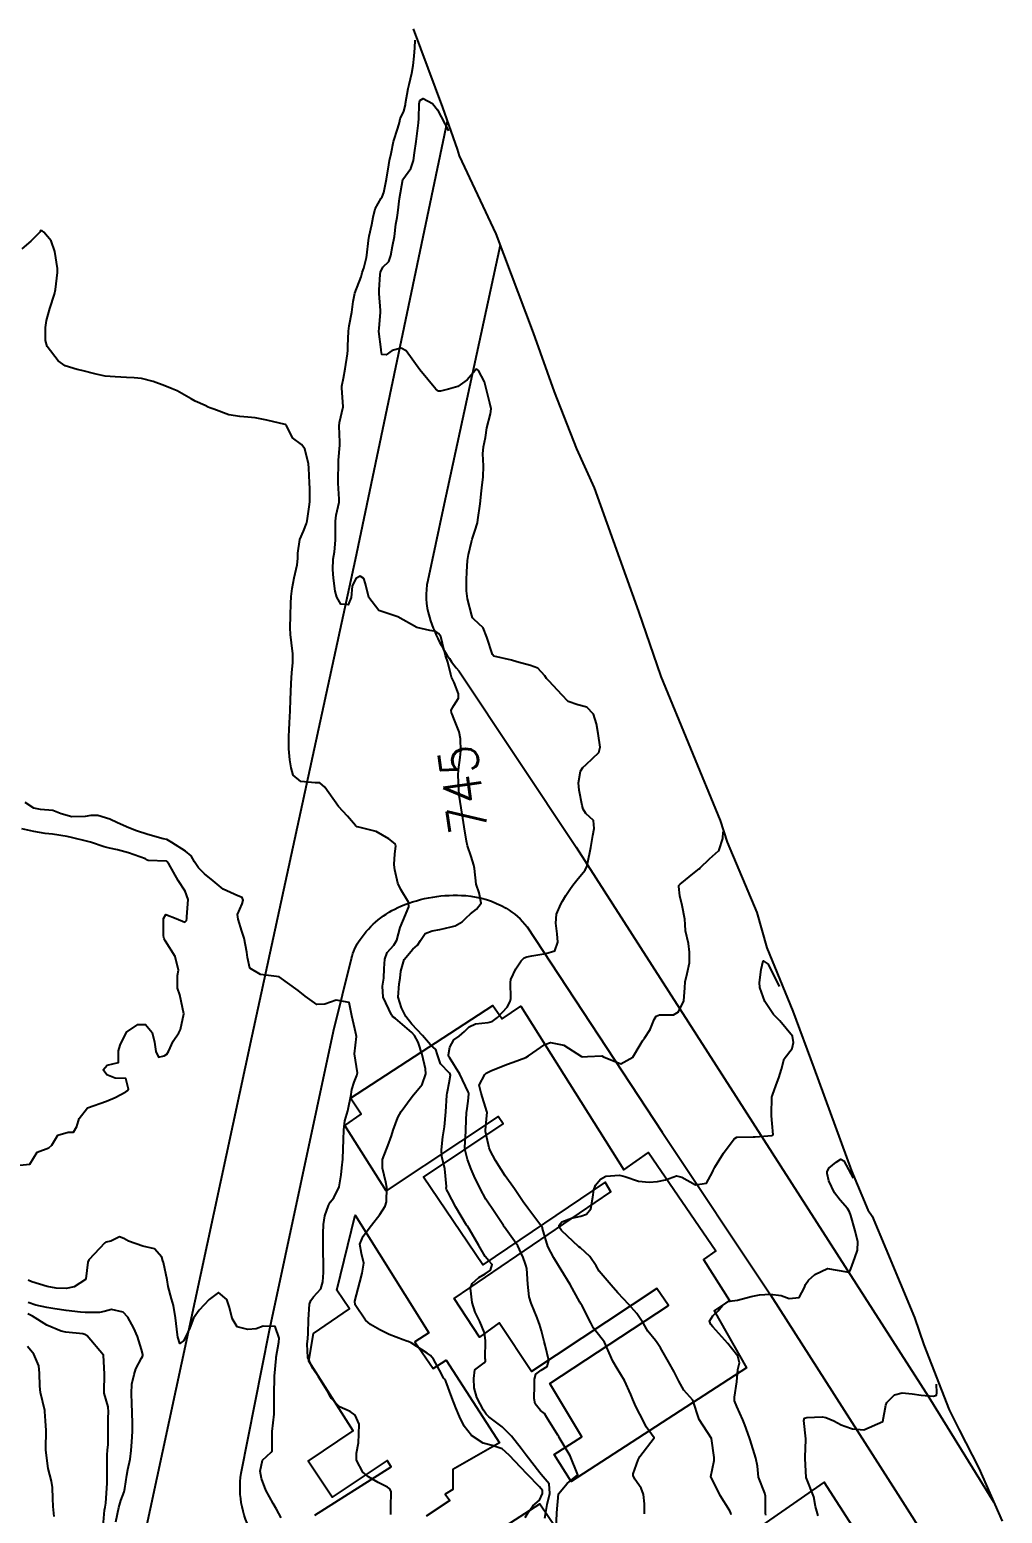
# Model space of a CAD drawing. Header units: metres. Extents: x 298520 to 308411, y 7433745 to 7450750.
# Drawn here: x 305306.9 to 305409.1, y 7436844.4 to 7437000.4 of the extents above; entities that cross this region are included whole.
import ezdxf
from ezdxf.enums import TextEntityAlignment as Align

# ---------------------------------------------------------------- set-up
doc = ezdxf.new("R2010")
doc.units = ezdxf.units.M
doc.header["$LTSCALE"] = 10
for name, color, linetype in [('Area', 45, 'Continuous'), ('Cotas', 45, 'Continuous'), ('Curvas de Nivel 1m', 11, 'Continuous'), ('Curvas de Nivel 5m', 15, 'Continuous'), ('Edificações', 30, 'Continuous'), ('Vias Primárias', 230, 'Continuous')]:
    doc.layers.add(name, color=color, linetype=linetype)
doc.styles.add('Style-STANDARD', font='STANDARD.shx')

msp = doc.modelspace()

# ---------------------------------------------------------------- linework, layer by layer
at = {"layer": 'Area'}
msp.add_polyline3d([(305347.16, 7437000.51, 744.67), (305350.25, 7436992.22, 745.31), (305351.78, 7436987.83, 746.45), (305352.01, 7436987.13, 746.44), (305355.87, 7436978.93, 746.43), (305359.78, 7436968.52, 746.34), (305361.98, 7436962.33, 751.98), (305364.34, 7436956.33, 746.7), (305366.18, 7436952.22, 746.58), (305370.87, 7436939.23, 753.32), (305373.22, 7436932.38, 750.42), (305379.43, 7436917.23, 751.51), (305380.17, 7436914.95, 751.33), (305383.29, 7436907.57, 750.16), (305384.35, 7436903.84, 751), (305387.08, 7436897.2, 751.14), (305389.27, 7436891.24, 752.64), (305393.26, 7436880.38, 754.43), (305394.98, 7436876.3, 756.15), (305395.43, 7436875.64, 749), (305396.85, 7436872.19, 748.96), (305399.87, 7436864.97, 749.66), (305400.84, 7436862.09, 749.82), (305403.51, 7436855.25, 750.34), (305404.56, 7436853.15, 750.47), (305406.62, 7436849.11, 750.74), (305409.1, 7436843.54, 751.03)], dxfattribs=at)
at = {"layer": 'Curvas de Nivel 1m', "flags": 128}
for points, elevation in [([(305362.21, 7436842.64), (305362.28, 7436844.44), (305362.45, 7436846.44), (305363.36, 7436847.53), (305364.47, 7436848.42), (305363.66, 7436850.43), (305362.52, 7436852.34), (305362.49, 7436852.4), (305362.47, 7436852.44), (305362.39, 7436852.58), (305361.22, 7436854.46), (305360.96, 7436854.86), (305360.56, 7436855.2), (305359.99, 7436855.9), (305359.89, 7436856.47), (305359.92, 7436857.81), (305359.93, 7436858.47), (305360.06, 7436859.01), (305360.61, 7436859.43), (305361.25, 7436859.81), (305361.42, 7436860.45), (305361.03, 7436862.06), (305360.93, 7436862.46), (305360.65, 7436863.57), (305360.46, 7436864.26), (305360.39, 7436864.46), (305360.19, 7436864.95), (305359.58, 7436866.48), (305359.38, 7436867.16), (305359.22, 7436868.48), (305359.11, 7436870.11), (305359.02, 7436870.49), (305358.95, 7436870.69), (305358.75, 7436871.28), (305358.17, 7436872.5), (305356.78, 7436874.46), (305356.76, 7436874.49), (305356.75, 7436874.51), (305356.66, 7436874.63), (305355.41, 7436876.53), (305355.17, 7436876.89), (305354.82, 7436877.43), (305354.2, 7436878.55), (305353.59, 7436879.82), (305353.26, 7436880.56), (305352.87, 7436881.6), (305352.63, 7436882.56), (305352.6, 7436882.84), (305352.69, 7436884.56), (305352.7, 7436884.77), (305352.79, 7436886.56), (305352.8, 7436886.7), (305352.94, 7436887.73), (305353.03, 7436888.48), (305353.02, 7436888.56), (305352.96, 7436888.7), (305352.06, 7436890.57), (305351, 7436892.31), (305350.89, 7436892.47), (305350.87, 7436892.58), (305351.01, 7436893.42), (305351.44, 7436894.16), (305352, 7436894.57), (305352.55, 7436895.05), (305353.04, 7436895.54), (305353.73, 7436895.87), (305355.04, 7436895.98), (305355.47, 7436896.11), (305356.03, 7436896.53), (305357.06, 7436897.62), (305357.37, 7436898.2), (305357.42, 7436898.51), (305357.39, 7436900.22), (305357.43, 7436900.51), (305357.97, 7436901.64), (305358.54, 7436902.5), (305358.83, 7436902.79), (305359.13, 7436902.9), (305359.65, 7436903.01), (305361.13, 7436903.24), (305362.06, 7436903.52), (305362.38, 7436904.45), (305362.29, 7436905.31), (305362.15, 7436906.45), (305362.23, 7436907.4), (305362.7, 7436908.44), (305362.88, 7436908.76), (305363.21, 7436909.34), (305363.65, 7436910), (305363.97, 7436910.43), (305364.52, 7436911.13), (305365.24, 7436912.01), (305365.44, 7436912.42), (305365.51, 7436912.68), (305365.86, 7436914.41), (305366.04, 7436915.65), (305366.18, 7436916.41), (305366.12, 7436917.23), (305365.31, 7436917.98), (305365.03, 7436918.42), (305364.92, 7436918.83), (305364.61, 7436920.43), (305364.56, 7436921.22), (305364.76, 7436922.43), (305364.99, 7436922.8), (305365.37, 7436923.12), (305366.67, 7436924.4), (305366.83, 7436924.96), (305366.6, 7436926.4), (305366.44, 7436927.42), (305366.12, 7436928.41), (305365.44, 7436929.16), (305364.49, 7436929.39), (305363.45, 7436929.77), (305362.8, 7436930.45), (305361.48, 7436931.89), (305361.2, 7436932.18), (305361.02, 7436932.47), (305360.27, 7436933.25), (305359.49, 7436933.56), (305358.06, 7436933.94), (305357.5, 7436934.09), (305355.65, 7436934.53), (305355.51, 7436934.69), (305354.9, 7436936.54), (305354.52, 7436937.52), (305353.55, 7436938.4), (305353.41, 7436938.56), (305353.32, 7436938.8), (305352.87, 7436940.57), (305352.77, 7436941.39), (305352.76, 7436942.57), (305352.8, 7436943.38), (305352.89, 7436944.57), (305352.97, 7436945.23), (305353.29, 7436946.56), (305353.38, 7436946.84), (305353.66, 7436947.68), (305353.92, 7436948.56), (305353.98, 7436948.85), (305354.23, 7436950.55), (305354.35, 7436951.91), (305354.42, 7436952.55), (305354.52, 7436953.34), (305354.56, 7436954.55), (305354.51, 7436955.8), (305354.58, 7436956.55), (305354.76, 7436957.52), (305354.91, 7436958.54), (305355.29, 7436960.02), (305355.36, 7436960.54), (305355.24, 7436961.12), (305354.89, 7436962.54), (305354.67, 7436963.37), (305354.04, 7436964.56), (305353.87, 7436964.72), (305353.75, 7436964.67), (305353.68, 7436964.56), (305352.83, 7436963.59), (305351.85, 7436962.9), (305350.9, 7436962.59), (305350.04, 7436962.4), (305349.84, 7436962.41), (305349.57, 7436962.61), (305347.86, 7436964.63), (305346.43, 7436966.64), (305345.9, 7436966.9), (305344.98, 7436966.66), (305344.33, 7436966.23), (305343.89, 7436966.24), (305343.81, 7436966.68), (305343.79, 7436966.78), (305343.57, 7436968.68), (305343.59, 7436969.01), (305343.73, 7436970.68), (305343.73, 7436970.89), (305343.6, 7436972.68), (305343.6, 7436973.05), (305343.71, 7436974.68), (305343.75, 7436974.91), (305343.99, 7436975.43), (305344.63, 7436976.04), (305344.83, 7436976.67), (305344.99, 7436977.63), (305345.21, 7436978.66), (305345.34, 7436979.96), (305345.48, 7436980.66), (305345.56, 7436981.15), (305345.73, 7436982.66), (305346.1, 7436984.65), (305346.93, 7436985.83), (305347.19, 7436986.64), (305347.32, 7436987.46), (305347.48, 7436988.64), (305347.56, 7436989.23), (305347.73, 7436990.63), (305347.76, 7436991.06), (305347.79, 7436992.63), (305347.87, 7436992.97), (305348.21, 7436993.16), (305349.19, 7436992.64), (305349.73, 7436991.98), (305350.89, 7436989.79)], 746), ([(305358.96, 7436843.95), (305359.27, 7436844.48), (305359.74, 7436845.17), (305360.45, 7436845.77), (305360.78, 7436846.47), (305360.77, 7436846.78), (305360.46, 7436847.18), (305359.17, 7436848.48), (305358.48, 7436849.2), (305357.27, 7436850.5), (305356.51, 7436851.16), (305355.49, 7436851.51), (305354.52, 7436851.76), (305353.31, 7436852.55), (305352.54, 7436853.53), (305352.03, 7436854.57), (305351.66, 7436855.47), (305351.25, 7436856.57), (305350.59, 7436858.28), (305350.48, 7436858.47), (305350.35, 7436858.58), (305350.16, 7436859.03), (305349.32, 7436860.6), (305348.98, 7436860.96), (305348.63, 7436861.23), (305346.95, 7436862.32), (305346.64, 7436862.46), (305346.51, 7436862.5), (305346.13, 7436862.64), (305344.65, 7436863.17), (305343.67, 7436863.66), (305342.67, 7436864.24), (305342.15, 7436864.69), (305341.07, 7436866.32), (305341.03, 7436866.7), (305341.38, 7436868.02), (305341.57, 7436868.69), (305341.8, 7436869.62), (305341.98, 7436870.69), (305341.75, 7436871.69), (305341.57, 7436872.69), (305341.92, 7436873.54), (305342.79, 7436874.68), (305343.68, 7436875.8), (305344.22, 7436876.67), (305344.35, 7436877.13), (305344.39, 7436878.66), (305344.29, 7436879.21), (305343.94, 7436880.67), (305343.95, 7436881.59), (305344.36, 7436882.67), (305344.52, 7436883.03), (305344.9, 7436884.08), (305345.08, 7436884.66), (305345.55, 7436886.02), (305345.9, 7436886.65), (305346.95, 7436888.07), (305347.19, 7436888.39), (305347.43, 7436888.63), (305348.1, 7436889.49), (305348.49, 7436890.61), (305348.47, 7436891.14), (305348.12, 7436892.62), (305347.7, 7436893.94), (305347.3, 7436894.63), (305347.03, 7436894.93), (305345.3, 7436896.41), (305345.05, 7436896.6), (305345, 7436896.66), (305344.91, 7436896.81), (305344.01, 7436898.67), (305343.94, 7436899.82), (305344.07, 7436900.67), (305344.12, 7436901.66), (305344.2, 7436902.67), (305344.43, 7436903.37), (305345.14, 7436904.14), (305345.45, 7436904.66), (305345.82, 7436905.99), (305346.08, 7436906.65), (305346.71, 7436908.16), (305346.69, 7436908.64), (305345.86, 7436910), (305345.55, 7436910.65), (305345.24, 7436912.04), (305345.16, 7436912.57), (305345.16, 7436912.65), (305345.25, 7436913.7), (305345.34, 7436914.57), (305345.33, 7436914.65), (305345.27, 7436914.8), (305344.62, 7436915.32), (305343.28, 7436916.08), (305341.45, 7436916.54), (305341.29, 7436916.57), (305341.12, 7436916.7), (305340.28, 7436917.69), (305339.31, 7436918.73), (305337.89, 7436920.74), (305337.35, 7436921.19), (305336.88, 7436921.22), (305335.35, 7436921.33), (305334.57, 7436922), (305334.36, 7436922.78), (305334.21, 7436923.63), (305334.09, 7436924.79), (305334.11, 7436926.09), (305334.12, 7436926.79), (305334.16, 7436927.53), (305334.23, 7436928.79), (305334.26, 7436929.97), (305334.31, 7436930.79), (305334.34, 7436931.65), (305334.42, 7436932.79), (305334.51, 7436933.81), (305334.53, 7436934.78), (305334.39, 7436935.92), (305334.26, 7436936.79), (305334.24, 7436937.49), (305334.29, 7436938.79), (305334.3, 7436940.06), (305334.34, 7436940.79), (305334.45, 7436941.65), (305334.67, 7436942.78), (305334.96, 7436944.12), (305335.04, 7436944.78), (305335.05, 7436945.36), (305335.26, 7436946.78), (305335.66, 7436947.68), (305335.97, 7436948.47), (305336.03, 7436948.77), (305336.23, 7436950.23), (305336.31, 7436950.76), (305336.31, 7436952.17), (305336.28, 7436952.76), (305336.22, 7436954.28), (305336.18, 7436954.77), (305335.77, 7436956.34), (305335.42, 7436956.78), (305334.49, 7436957.5), (305333.86, 7436958.8), (305333.83, 7436958.83), (305333.79, 7436958.85), (305333.72, 7436958.88), (305331.8, 7436959.36), (305330.55, 7436959.59), (305329.8, 7436959.67), (305328.94, 7436959.72), (305327.8, 7436959.92), (305326.2, 7436960.5), (305325.81, 7436960.63), (305325.63, 7436960.71), (305325.3, 7436960.9), (305324.27, 7436961.36), (305323.83, 7436961.59), (305322.35, 7436962.42), (305321.84, 7436962.65), (305321.07, 7436962.95), (305319.85, 7436963.42), (305318.61, 7436963.74), (305317.85, 7436963.79), (305317.02, 7436963.83), (305315.85, 7436963.9), (305314.81, 7436963.98), (305313.85, 7436964.2), (305312.35, 7436964.56), (305311.86, 7436964.66), (305310.59, 7436965.07), (305309.87, 7436965.59), (305308.69, 7436967.1), (305308.51, 7436967.71), (305308.53, 7436969.1), (305308.64, 7436969.82), (305308.99, 7436971.09), (305309.46, 7436972.59), (305309.57, 7436973.09), (305309.78, 7436974.88), (305309.79, 7436975.08), (305309.78, 7436975.29), (305309.51, 7436977.09), (305309.12, 7436978.19), (305308.33, 7436979.11), (305308.18, 7436979.25), (305308.03, 7436979.3), (305307.96, 7436979.19), (305307.91, 7436979.11), (305306.98, 7436978.17), (305306.02, 7436977.38)], 744), ([(305344.83, 7436844.25), (305344.83, 7436844.65), (305344.82, 7436845.03), (305344.87, 7436846.65), (305344.73, 7436846.94), (305344.46, 7436847.12), (305343.5, 7436847.63), (305342.47, 7436848.2), (305341.87, 7436848.69), (305341.22, 7436849.96), (305341.23, 7436850.69), (305341.42, 7436851.79), (305341.46, 7436852.69), (305341.49, 7436853.74), (305341.09, 7436854.69), (305340.56, 7436855.07), (305339.43, 7436855.59), (305338.57, 7436856.45), (305338.42, 7436856.73), (305338.26, 7436857.05), (305337.21, 7436858.74), (305336.61, 7436859.62), (305336.1, 7436860.76), (305336.03, 7436862.15), (305336.09, 7436862.76), (305336.12, 7436863.29), (305336.18, 7436864.76), (305336.29, 7436866.36), (305336.4, 7436866.75), (305336.7, 7436867.16), (305337.45, 7436867.99), (305337.69, 7436868.74), (305337.74, 7436869.72), (305337.74, 7436870.74), (305337.71, 7436871.78), (305337.7, 7436872.74), (305337.71, 7436873.81), (305337.74, 7436874.74), (305337.87, 7436875.67), (305338.27, 7436876.74), (305338.46, 7436877.09), (305338.82, 7436877.57), (305339.38, 7436878.72), (305339.59, 7436879.98), (305339.67, 7436880.72), (305339.77, 7436881.61), (305339.82, 7436882.72), (305339.84, 7436883.66), (305339.87, 7436884.72), (305339.99, 7436885.64), (305340.3, 7436886.71), (305340.65, 7436888.41), (305340.68, 7436888.7), (305340.71, 7436888.95), (305340.97, 7436889.72), (305341.25, 7436890.42), (305341.31, 7436890.7), (305341, 7436892.7), (305341.2, 7436894.52), (305341.19, 7436894.7), (305341.03, 7436895.34), (305340.72, 7436896.71), (305340.45, 7436898.09), (305339.07, 7436898.34), (305337.9, 7436897.91), (305337.06, 7436897.9), (305335.82, 7436898.76), (305335.08, 7436899.36), (305333.1, 7436900.8), (305331.11, 7436901.06), (305330, 7436901.72), (305329.74, 7436902.84), (305329.69, 7436903.41), (305329.4, 7436904.85), (305329.15, 7436905.61), (305328.76, 7436906.85), (305328.69, 7436907.34), (305329.19, 7436908.46), (305329.29, 7436908.85), (305329.2, 7436909.16), (305328.75, 7436909.31), (305327.21, 7436910.03), (305326.15, 7436910.88), (305325.23, 7436911.65), (305324.6, 7436912.26), (305324.2, 7436912.91), (305323.85, 7436913.51), (305323.25, 7436914.02), (305321.8, 7436914.93), (305321.27, 7436915.23), (305320.9, 7436915.32), (305319.27, 7436915.76), (305318.1, 7436916.17), (305317.29, 7436916.47), (305316.08, 7436917), (305315.3, 7436917.39), (305314.04, 7436917.77), (305313.3, 7436917.75), (305312.69, 7436917.66), (305311.3, 7436917.61), (305310.17, 7436917.94), (305309.3, 7436918.3), (305308.01, 7436918.4), (305307.31, 7436918.54), (305306.38, 7436919.12)], 743), ([(305305.08, 7436880.91), (305306.86, 7436881.11), (305307.63, 7436882.35), (305308.88, 7436882.8), (305309.18, 7436883.09), (305309.82, 7436884.16), (305310.9, 7436884.46), (305311.48, 7436884.48), (305311.8, 7436885.05), (305312.06, 7436885.91), (305312.93, 7436887.04), (305314.94, 7436887.71), (305315.84, 7436888.11), (305316.95, 7436888.72), (305317.12, 7436888.82), (305317.24, 7436888.99), (305316.97, 7436890.12), (305315.84, 7436890.13), (305314.98, 7436890.51), (305314.58, 7436891.02), (305314.99, 7436891.51), (305316.21, 7436891.78), (305316.21, 7436893), (305316.38, 7436893.62), (305317.02, 7436894.99), (305318.23, 7436895.78), (305319.04, 7436895.8), (305319.73, 7436894.96), (305319.98, 7436893.93), (305320.11, 7436892.95), (305320.39, 7436892.34), (305321, 7436892.49), (305321.29, 7436892.65), (305321.46, 7436892.94), (305321.93, 7436894.02), (305322.55, 7436894.92), (305322.7, 7436895.25), (305323.05, 7436896.92), (305322.63, 7436898.92), (305322.4, 7436899.61), (305322.4, 7436900.93), (305322.52, 7436901.51), (305322.14, 7436902.93), (305321.14, 7436904.56), (305320.99, 7436904.79), (305320.96, 7436904.94), (305320.94, 7436905.15), (305320.91, 7436906.94), (305321.18, 7436907.34), (305322.26, 7436906.93), (305323.17, 7436906.54), (305323.35, 7436906.73), (305323.37, 7436906.92), (305323.38, 7436907.12), (305323.52, 7436908.92), (305323.21, 7436909.82), (305322.48, 7436910.93), (305321.49, 7436912.69), (305321.29, 7436912.94), (305321.24, 7436912.96), (305319.33, 7436913.05), (305319.24, 7436913.07), (305319.02, 7436913.2), (305317.25, 7436913.83), (305316.09, 7436914.17), (305315.26, 7436914.34), (305314.7, 7436914.46), (305313.26, 7436914.97), (305312.97, 7436915.04), (305311.27, 7436915.44), (305310.79, 7436915.55), (305309.27, 7436915.8), (305308.49, 7436915.88), (305307.28, 7436916.08), (305306.03, 7436916.38)], 742), ([(305371.49, 7436844.33), (305371.5, 7436845.39), (305371.37, 7436846.34), (305371.13, 7436847.01), (305370.47, 7436847.98), (305370.28, 7436848.35), (305370.29, 7436848.54), (305370.48, 7436849.03), (305370.83, 7436850.01), (305371.01, 7436850.34), (305372.52, 7436852.32), (305371.68, 7436853.48), (305371.25, 7436854.34), (305371, 7436854.79), (305370.57, 7436855.62), (305370.25, 7436856.35), (305370.06, 7436856.88), (305369.39, 7436858.36), (305368.61, 7436859.6), (305368.15, 7436860.37), (305367.76, 7436861.25), (305367.27, 7436862.38), (305366.65, 7436863.2), (305366.12, 7436863.86), (305365.83, 7436864.4), (305364.92, 7436866.19), (305364.79, 7436866.42), (305364.75, 7436866.48), (305364.69, 7436866.58), (305363.68, 7436868.43), (305362.74, 7436869.97), (305362.45, 7436870.44), (305361.95, 7436871.25), (305361.33, 7436872.45), (305360.78, 7436874.33), (305360.76, 7436874.43), (305360.74, 7436874.46), (305360.6, 7436874.65), (305359.23, 7436876.48), (305359.05, 7436876.72), (305358.82, 7436877.04), (305357.81, 7436878.5), (305356.85, 7436879.88), (305356.42, 7436880.52), (305355.83, 7436881.48), (305355.26, 7436882.53), (305355.16, 7436882.81), (305354.9, 7436883.91), (305354.79, 7436884.54), (305354.79, 7436884.66), (305354.93, 7436886.2), (305354.96, 7436886.52), (305354.96, 7436886.54), (305354.96, 7436886.56), (305354.93, 7436886.63), (305354.31, 7436888.55), (305354.11, 7436889.41), (305354.69, 7436890.54), (305354.86, 7436890.67), (305354.98, 7436890.74), (305355.35, 7436890.9), (305356.99, 7436891.57), (305357.67, 7436891.83), (305359, 7436892.33), (305359.29, 7436892.49), (305361.02, 7436893.68), (305361.59, 7436893.88), (305363.01, 7436893.62), (305364.87, 7436892.42), (305365, 7436892.4), (305365.51, 7436892.41), (305367, 7436892.49), (305367.19, 7436892.39), (305369, 7436891.65), (305370.25, 7436892.35), (305371.02, 7436893.64), (305371.28, 7436894.08), (305371.49, 7436894.34), (305372.1, 7436895.27), (305372.52, 7436896.33), (305372.7, 7436896.68), (305373.06, 7436896.79), (305374.55, 7436896.81), (305375.06, 7436897.12), (305375.61, 7436898.29), (305375.72, 7436899.66), (305375.75, 7436900.29), (305375.96, 7436901.14), (305376.22, 7436902.28), (305376.23, 7436903.38), (305376.1, 7436904.29), (305375.81, 7436905.64), (305375.75, 7436906.29), (305375.74, 7436906.86), (305375.44, 7436908.3), (305375.21, 7436909.33), (305375.08, 7436910.3), (305375.11, 7436910.42), (305375.23, 7436910.56), (305376.74, 7436911.78), (305377.24, 7436912.17), (305377.3, 7436912.21), (305377.35, 7436912.27), (305378.31, 7436913.21), (305379.26, 7436914.06), (305379.35, 7436914.17), (305379.72, 7436915.36), (305379.76, 7436916.05)], 747), ([(305380.61, 7436844.23), (305380.58, 7436844.38), (305380.44, 7436844.64), (305379.45, 7436846.24), (305378.47, 7436848.25), (305378.81, 7436849.94), (305378.82, 7436850.25), (305378.52, 7436852.25), (305377.23, 7436854.26), (305376.57, 7436856.27), (305375.63, 7436857.33), (305375.09, 7436858.29), (305374.61, 7436859.25), (305374, 7436860.31), (305373.18, 7436861.78), (305372.83, 7436862.32), (305372.65, 7436862.54), (305371.85, 7436863.53), (305371.39, 7436864.34), (305370.68, 7436865.39), (305369.8, 7436866.36), (305369.27, 7436866.93), (305368.7, 7436867.56), (305367.97, 7436868.38), (305366.73, 7436869.86), (305366.39, 7436870.4), (305365.74, 7436871.39), (305364.76, 7436872.29), (305364.6, 7436872.42), (305362.78, 7436874.11), (305362.57, 7436874.44), (305362.53, 7436874.7), (305362.79, 7436875.05), (305363.82, 7436875.41), (305364.8, 7436875.64), (305365.38, 7436875.84), (305365.84, 7436876.4), (305366.06, 7436877.64), (305366.16, 7436878.4), (305366.35, 7436878.89), (305366.85, 7436879.53), (305367.42, 7436879.82), (305368.86, 7436879.93), (305369.42, 7436879.79), (305370.85, 7436879.31), (305371.98, 7436879.19), (305372.85, 7436879.28), (305373.71, 7436879.46), (305374.86, 7436879.88), (305375.42, 7436879.72), (305376.84, 7436878.94), (305378, 7436879.1), (305378.63, 7436880.25), (305378.69, 7436880.43), (305378.87, 7436880.77), (305379.8, 7436882.24), (305380.9, 7436883.77), (305381.19, 7436883.92), (305382.9, 7436883.97), (305383.13, 7436883.97), (305384.9, 7436884.1), (305385.02, 7436884.18), (305384.92, 7436885.39), (305384.85, 7436886.18), (305384.85, 7436886.27), (305384.87, 7436888.18), (305384.89, 7436888.25), (305384.96, 7436888.45), (305385.42, 7436889.73), (305385.6, 7436890.17), (305385.9, 7436891.08), (305386.17, 7436892.16), (305387.01, 7436893.28), (305387.14, 7436893.91), (305387.03, 7436894.55), (305385.73, 7436896.17), (305385.06, 7436896.84), (305384.14, 7436898.19), (305383.6, 7436899.69), (305383.56, 7436900.2), (305383.74, 7436901.57), (305383.97, 7436902.49), (305384.47, 7436902.14), (305385.65, 7436899.77)], 748), ([(305384.25, 7436844.18), (305384.21, 7436844.41), (305384.22, 7436846.18), (305384.14, 7436846.5), (305383.46, 7436848.19), (305383.36, 7436849.32), (305383.2, 7436850.19), (305382.6, 7436852.12), (305382.57, 7436852.2), (305382.52, 7436852.33), (305382.03, 7436853.7), (305381.83, 7436854.21), (305381.19, 7436855.6), (305380.95, 7436856.22), (305380.96, 7436856.61), (305381.21, 7436858.22), (305381.31, 7436859.52), (305381.46, 7436860.22), (305381.3, 7436860.89), (305380.64, 7436861.76), (305380.26, 7436862.23), (305378.66, 7436863.98), (305378.46, 7436864.25), (305378.33, 7436864.59), (305378.68, 7436865.13), (305379.24, 7436865.69), (305379.7, 7436866.24), (305380.29, 7436866.64), (305380.7, 7436866.73), (305381.28, 7436866.8), (305382.7, 7436867.17), (305383.56, 7436867.34), (305384.71, 7436867.42), (305385.84, 7436867.29), (305386.7, 7436866.97), (305387.75, 7436867.09), (305388.3, 7436868.13), (305388.42, 7436868.43), (305388.72, 7436868.9), (305389.38, 7436869.48), (305390.74, 7436870.11), (305392.74, 7436869.77), (305393.05, 7436869.76), (305393.18, 7436870.08), (305393.58, 7436871.25), (305393.87, 7436872.07), (305393.9, 7436872.94), (305393.63, 7436874.07), (305393.18, 7436875.71), (305393.04, 7436876.08), (305392.82, 7436876.42), (305392.06, 7436877.32), (305391.46, 7436878.1), (305390.85, 7436879.34), (305390.68, 7436880.11), (305390.69, 7436880.28), (305390.87, 7436880.69), (305391.65, 7436881.32), (305392.12, 7436881.61), (305392.43, 7436881.44), (305393.43, 7436879.63)], 749), ([(305333.31, 7436843.91), (305332.79, 7436844.8), (305332.44, 7436845.41), (305331.68, 7436846.81), (305331.24, 7436848.04), (305331.1, 7436848.81), (305331.33, 7436849.97), (305332.25, 7436850.8), (305332.35, 7436850.96), (305332.35, 7436852.8), (305332.35, 7436852.97), (305332.55, 7436854.8), (305332.57, 7436856.8), (305332.59, 7436858.8), (305332.77, 7436860.65), (305332.78, 7436860.8), (305333.04, 7436862.39), (305333.1, 7436862.8), (305332.66, 7436864.02), (305331.41, 7436864.06), (305330.66, 7436863.79), (305329.78, 7436863.71), (305328.66, 7436864), (305328.14, 7436864.86), (305327.86, 7436866.03), (305327.59, 7436866.86), (305326.7, 7436867.59), (305325.71, 7436866.88), (305324.68, 7436865.75), (305324.09, 7436864.91), (305323.68, 7436863.89), (305323.23, 7436862.91), (305323.03, 7436862.53), (305322.64, 7436862.24), (305322.44, 7436862.92), (305322.41, 7436863.16), (305322.2, 7436864.92), (305321.98, 7436866.22), (305321.77, 7436866.93), (305321.41, 7436868.23), (305321.32, 7436868.93), (305320.91, 7436870.77), (305320.86, 7436870.94), (305320.75, 7436871.3), (305319.98, 7436872.18), (305318.76, 7436872.47), (305317.26, 7436872.99), (305316.77, 7436873.29), (305316.29, 7436873.47), (305315.4, 7436873), (305314.87, 7436872.9), (305314.76, 7436872.84), (305313.09, 7436871.03), (305312.98, 7436870.8), (305312.77, 7436869.04), (305312.75, 7436869), (305312.71, 7436868.98), (305311.55, 7436868.2), (305310.7, 7436868.01), (305309.66, 7436868.04), (305308.7, 7436868.22), (305307.09, 7436868.73), (305306.71, 7436868.89)], 742), ([(305315.92, 7436843.48), (305316.23, 7436844.99), (305316.44, 7436845.72), (305316.78, 7436846.65), (305316.86, 7436846.99), (305317.06, 7436848.39), (305317.18, 7436848.98), (305317.41, 7436850.06), (305317.54, 7436850.98), (305317.59, 7436851.9), (305317.66, 7436852.98), (305317.68, 7436853.83), (305317.64, 7436854.98), (305317.6, 7436855.94), (305317.56, 7436856.98), (305317.61, 7436857.95), (305317.84, 7436858.98), (305318.02, 7436859.56), (305318.62, 7436860.7), (305318.72, 7436860.87), (305318.75, 7436860.97), (305318.75, 7436861.09), (305318.63, 7436861.61), (305318.19, 7436862.97), (305317.8, 7436863.84), (305317.16, 7436864.99), (305316.68, 7436865.54), (305315.47, 7436865.8), (305314.68, 7436865.59), (305314.19, 7436865.51), (305312.68, 7436865.51), (305312.2, 7436865.52), (305310.68, 7436865.7), (305309.5, 7436865.9), (305308.68, 7436866.01), (305307.5, 7436866.28), (305306.69, 7436866.56)], 741), ([(305309.45, 7436844.04), (305309.32, 7436845.08), (305309.29, 7436845.93), (305309.27, 7436847.08), (305309.14, 7436847.76), (305308.82, 7436849.08), (305308.57, 7436851.02), (305308.57, 7436851.09), (305308.57, 7436851.16), (305308.58, 7436853.09), (305308.54, 7436854.09), (305308.47, 7436855.09), (305308.46, 7436855.19), (305308.01, 7436857.1), (305307.92, 7436857.76), (305307.89, 7436859.1), (305307.81, 7436859.89), (305307.31, 7436861.1), (305306.63, 7436861.93)], 739)]:
    msp.add_lwpolyline(points, dxfattribs=dict(at, elevation=elevation))
at = {"layer": 'Curvas de Nivel 5m', "flags": 128}
for points, elevation in [([(305361.02, 7436843.87), (305361.13, 7436844.46), (305361.27, 7436845.29), (305361.55, 7436846.45), (305361.48, 7436847.48), (305360.64, 7436848.47), (305360.48, 7436848.62), (305359.05, 7436850.48), (305358.51, 7436851.2), (305357.52, 7436852.5), (305356.54, 7436853.48), (305355.14, 7436854.53), (305354.83, 7436854.81), (305354.56, 7436855.23), (305353.88, 7436856.55), (305353.58, 7436857.56), (305353.54, 7436858.55), (305353.67, 7436859.48), (305354.62, 7436860.19), (305354.79, 7436860.37), (305354.76, 7436860.54), (305354.74, 7436860.66), (305354.77, 7436862.54), (305354.66, 7436863.35), (305354.17, 7436864.55), (305353.69, 7436865.54), (305353.37, 7436866.55), (305353.21, 7436868.05), (305353.37, 7436868.55), (305354.08, 7436869.19), (305354.73, 7436869.58), (305355.31, 7436869.95), (305355.49, 7436870.53), (305355.14, 7436870.92), (305354.75, 7436871.37), (305354.06, 7436872.55), (305353.04, 7436874.3), (305352.87, 7436874.56), (305352.78, 7436874.68), (305351.65, 7436876.57), (305350.83, 7436878.19), (305350.69, 7436878.44), (305350.64, 7436878.58), (305350.66, 7436878.76), (305350.51, 7436880.59), (305350.19, 7436881.9), (305350.15, 7436882.59), (305350.28, 7436883.97), (305350.39, 7436884.59), (305350.47, 7436885.03), (305350.6, 7436886.59), (305350.72, 7436888.35), (305350.75, 7436888.58), (305350.78, 7436888.75), (305350.97, 7436889.65), (305351.1, 7436890.46), (305351.06, 7436890.58), (305350.98, 7436890.68), (305350.04, 7436891.64), (305349.72, 7436892.6), (305349.55, 7436893.14), (305349.01, 7436893.66), (305348.14, 7436894.62), (305347.04, 7436895.83), (305346.4, 7436896.64), (305345.95, 7436897.54), (305345.59, 7436898.65), (305345.7, 7436900.05), (305345.81, 7436900.65), (305345.86, 7436901.4), (305346.22, 7436902.64), (305347.13, 7436903.72), (305347.64, 7436904.12), (305347.94, 7436904.62), (305348.42, 7436905.35), (305349.16, 7436905.64), (305349.98, 7436905.78), (305351.17, 7436906.05), (305351.57, 7436906.18), (305352.31, 7436906.57), (305352.75, 7436906.99), (305353.18, 7436907.41), (305353.83, 7436907.91), (305354.33, 7436908.55), (305354.12, 7436909.64), (305353.79, 7436910.55), (305353.61, 7436912.18), (305353.54, 7436912.56), (305353.25, 7436913.45), (305352.89, 7436914.56), (305352.77, 7436915.07), (305352.52, 7436916.57), (305352.39, 7436917.48), (305352.22, 7436918.57), (305352.02, 7436919.89), (305351.96, 7436920.57), (305351.91, 7436922.02), (305351.92, 7436922.57), (305352.1, 7436923.85), (305352.18, 7436924.57), (305352.14, 7436925.83), (305352, 7436926.57), (305351.43, 7436927.98), (305351.26, 7436928.41), (305351.2, 7436928.58), (305351.17, 7436928.85), (305351.44, 7436929.32), (305351.92, 7436930.11), (305351.94, 7436930.58), (305351.47, 7436931.74), (305351.2, 7436932.31), (305351.13, 7436932.59), (305350.8, 7436933.89), (305350.57, 7436934.59), (305350.27, 7436935.85), (305350.07, 7436936.6), (305349.83, 7436936.9), (305349.54, 7436937.11), (305348.93, 7436937.22), (305347.54, 7436937.54), (305345.55, 7436938.65), (305343.56, 7436939.34), (305342.5, 7436940.69), (305342.17, 7436942.12), (305341.98, 7436942.7), (305341.61, 7436942.95), (305341.13, 7436942.71), (305340.76, 7436941.88), (305340.64, 7436940.71), (305340.35, 7436939.94), (305339.57, 7436939.98), (305339.13, 7436940.73), (305338.97, 7436941.35), (305338.79, 7436942.74), (305338.72, 7436943.63), (305338.77, 7436944.74), (305338.89, 7436945.48), (305339.02, 7436946.74), (305339.01, 7436947.39), (305338.99, 7436948.74), (305339.07, 7436949.34), (305339.38, 7436950.73), (305339.4, 7436951.04), (305339.3, 7436952.73), (305339.29, 7436953.17), (305339.31, 7436954.73), (305339.33, 7436955.15), (305339.47, 7436956.73), (305339.47, 7436957.04), (305339.39, 7436958.73), (305339.42, 7436959.11), (305339.81, 7436960.73), (305339.66, 7436962.73), (305339.66, 7436962.91), (305339.85, 7436963.75), (305340.04, 7436964.73), (305340.28, 7436966.33), (305340.32, 7436966.72), (305340.32, 7436967.14), (305340.37, 7436968.72), (305340.45, 7436969.26), (305340.72, 7436970.72), (305340.85, 7436971.82), (305341.05, 7436972.71), (305341.71, 7436974.43), (305341.78, 7436974.7), (305341.82, 7436974.86), (305341.99, 7436975.33), (305342.25, 7436976.46), (305342.29, 7436976.7), (305342.48, 7436978.25), (305342.55, 7436978.69), (305342.82, 7436979.91), (305342.97, 7436980.69), (305343.18, 7436981.57), (305343.8, 7436982.68), (305343.92, 7436982.84), (305344.09, 7436983.28), (305344.37, 7436984.68), (305344.6, 7436986.2), (305344.7, 7436986.67), (305344.87, 7436987.4), (305345.12, 7436988.67), (305345.56, 7436990.06), (305345.72, 7436990.66), (305345.81, 7436991.02), (305346.19, 7436991.85), (305346.35, 7436992.5), (305346.37, 7436992.65), (305346.65, 7436994.22), (305346.76, 7436994.64), (305347.03, 7436995.85), (305347.17, 7436996.64), (305347.28, 7436997.62), (305347.33, 7436998.52), (305347.39, 7436999.32)], 745), ([(305314.6, 7436843.02), (305314.74, 7436844.71), (305314.78, 7436845.01), (305314.86, 7436845.43), (305314.97, 7436847.01), (305315, 7436847.55), (305315, 7436849.01), (305314.99, 7436850.52), (305315.05, 7436851.01), (305315.12, 7436851.62), (305315.1, 7436853.01), (305315.12, 7436854.43), (305315.16, 7436855.01), (305315.11, 7436855.57), (305314.7, 7436857.02), (305314.69, 7436857.14), (305314.72, 7436859.02), (305314.62, 7436861.02), (305312.92, 7436863.04), (305312.65, 7436863.2), (305312.45, 7436863.24), (305310.65, 7436863.44), (305310.18, 7436863.53), (305308.66, 7436864.15), (305307.17, 7436865.1), (305306.68, 7436865.36)], 740), ([(305389.75, 7436844.12), (305389.47, 7436845.09), (305389.28, 7436846.12), (305388.47, 7436848.13), (305388.36, 7436850.13), (305388.36, 7436850.28), (305388.43, 7436852.13), (305388.44, 7436852.22), (305388.24, 7436854.13), (305388.31, 7436854.37), (305388.55, 7436854.47), (305390.16, 7436854.51), (305390.55, 7436854.44), (305391.39, 7436854.1), (305392.15, 7436853.7), (305392.54, 7436853.55), (305393.36, 7436853.25), (305394.53, 7436853.15), (305396.54, 7436854.03), (305396.84, 7436855.75), (305396.96, 7436856.03), (305397.77, 7436856.83), (305398.58, 7436857.04), (305399.64, 7436856.95), (305400.58, 7436856.81), (305401.87, 7436856.69), (305402.17, 7436856.79), (305402.22, 7436857.05), (305402.19, 7436857.97)], 750)]:
    msp.add_lwpolyline(points, dxfattribs=dict(at, elevation=elevation))
at = {"layer": 'Edificações'}
msp.add_lwpolyline([(305339.99, 7436885.18), (305341.7, 7436886.37), (305340.58, 7436888.04), (305355.56, 7436897.77), (305356.52, 7436896.4), (305358.49, 7436897.72), (305369.32, 7436880.51), (305371.91, 7436882.33), (305378.97, 7436871.98), (305377.68, 7436871.07), (305380.41, 7436866.77), (305378.8, 7436865.68), (305382.2, 7436859.69), (305363.77, 7436847.72), (305361.98, 7436850.57), (305364.89, 7436852.42), (305361.52, 7436858.02), (305374, 7436866.24), (305372.8, 7436868.01), (305359.62, 7436859.28), (305356.22, 7436864.4), (305354.14, 7436862.91), (305351.48, 7436866.96), (305367.95, 7436878.2), (305367.35, 7436879.22), (305354.49, 7436870.5), (305348.26, 7436879.72), (305356.64, 7436885.34), (305356.11, 7436886.12), (305344.34, 7436878.31)], close=True, dxfattribs=at)
for points in [[(305336.84, 7436844.17), (305344.86, 7436849.25), (305344.45, 7436849.92), (305338.66, 7436846.07), (305336.14, 7436849.85), (305340.85, 7436853.04), (305336.22, 7436860.39), (305336.68, 7436863.29), (305340.48, 7436865.9), (305339.16, 7436867.85), (305341.09, 7436875.72), (305348.83, 7436863.36), (305347.36, 7436862.43), (305349.29, 7436859.61), (305350.65, 7436860.47), (305356.25, 7436851.78), (305351.34, 7436848.99), (305351.34, 7436846.88), (305350.55, 7436846.38), (305351.02, 7436845.74), (305348.54, 7436844.09)], [(305395.63, 7436839.49), (305390.36, 7436847.66), (305381.42, 7436841.42)], [(305344.43, 7436835.02), (305360.48, 7436845.36), (305366.99, 7436835.74)]]:
    msp.add_lwpolyline(points, dxfattribs=at)
at = {"layer": 'Vias Primárias'}
for points, elevation in [([(305350.75, 7436990.78), (305341.06, 7436944.64), (305330.21, 7436894.55), (305314.83, 7436823), (305306.35, 7436781.68, -0.16767), (305302.8, 7436775.69, -0.093881), (305298.71, 7436773.37, -0.282392), (305292.35, 7436774.8, -0.002982), (305288.69, 7436778.39), (305278.95, 7436775.33), (305284.61, 7436759.76), (305294.52, 7436740.67), (305300.36, 7436729.15), (305307.93, 7436732.56), (305306.6, 7436735.97, -0.111402), (305305.95, 7436740.19, -0.111541), (305307.33, 7436744.74, 0.059627), (305309.1, 7436748.98, 0.008401), (305309.73, 7436751.33, 0.008401)], 745.68), ([(305356.31, 7436977.75), (305350.34, 7436950.05), (305348.71, 7436942.5, 0.128846), (305348.88, 7436938.63, 0.099892), (305351.96, 7436932.97), (305364.31, 7436914.45), (305384.91, 7436882.29), (305401.36, 7436856.58), (305408.19, 7436845.58)], 746.42), ([(305330.56, 7436841.75, -0.187486), (305329.1, 7436848.61), (305332.03, 7436863.48), (305338.81, 7436895.1), (305340.68, 7436902.72, -0.090594), (305341.59, 7436904.73, -0.143583), (305345.89, 7436908.23, -0.118602), (305352.69, 7436909.34, -0.114052), (305356.93, 7436908.02, -0.099473), (305359.15, 7436906.05), (305373.36, 7436884.45), (305384.72, 7436867.36), (305398.1, 7436846.38), (305407.72, 7436831.27)], 745.68)]:
    msp.add_lwpolyline(points, format="xyb", dxfattribs=dict(at, elevation=elevation))

# ---------------------------------------------------------------- texts
at = {"layer": 'Cotas', "style": 'Style-STANDARD'}
msp.add_text('745', height=4, rotation=98.0521, dxfattribs=at).set_placement((305352.4, 7436920.49, 745), align=Align.MIDDLE_CENTER)

doc.saveas('drawing.dxf')
